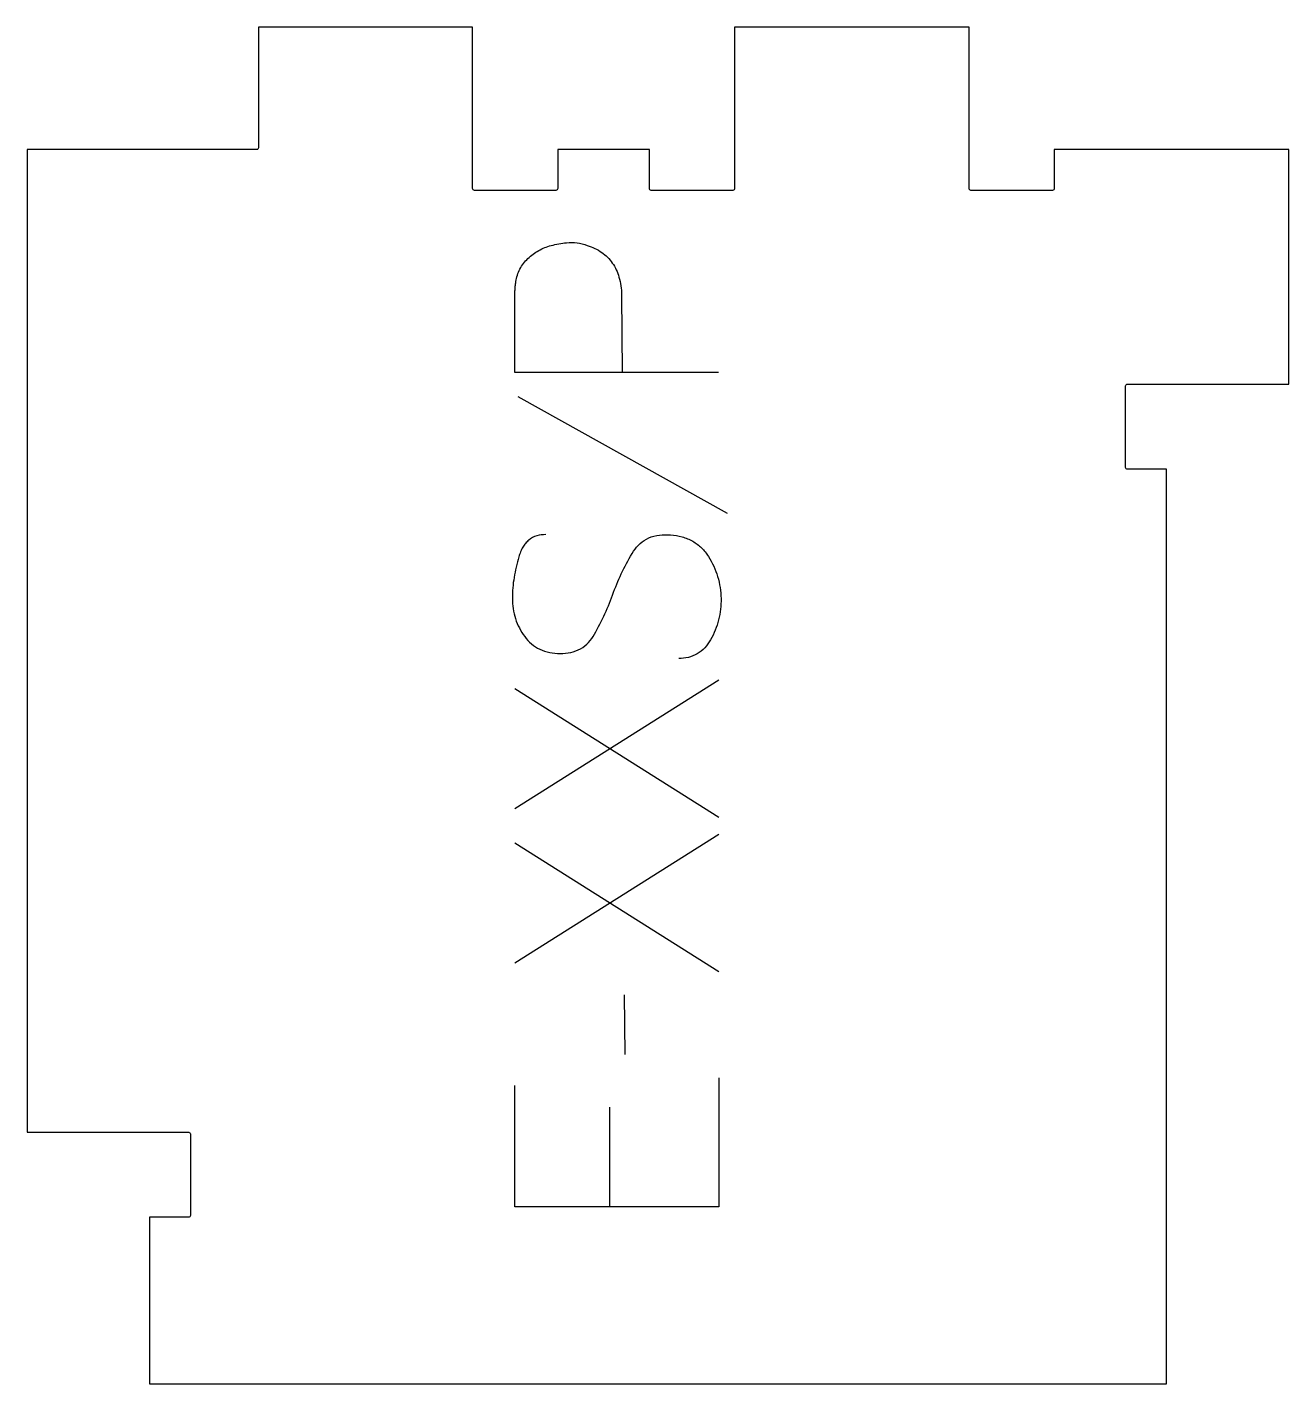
# Model space of a CAD drawing. Extents: x 0 to 186, y 0 to 200.
import ezdxf

# ---------------------------------------------------------------- set-up
doc = ezdxf.new("R2010")
doc.units = 0
doc.layers.add('1_ANYTOOL_1MMDEEP_LABELS_S', color=2, linetype='CONTINUOUS')
doc.layers.add('4_ANYTOOL_CUTTHROUGH_OUTSI', color=5, linetype='CONTINUOUS')

msp = doc.modelspace()

# ---------------------------------------------------------------- linework, layer by layer
at = {"layer": '1_ANYTOOL_1MMDEEP_LABELS_S'}
for p, q in [((72.150296, 145.195324), (102.921724, 128.00961)), ((101.678867, 103.495324), (71.678867, 84.552467)), ((71.678867, 102.252467), (101.678867, 83.352467)), ((101.678867, 80.781039), (71.678867, 61.838181)), ((71.678867, 79.538181), (101.678867, 60.638181)), ((87.793153, 57.20961), (87.878867, 48.423896)), ((85.607439, 40.70961), (85.607439, 26.052467))]:
    msp.add_line(p, q, dxfattribs=at)
for points in [[(101.63601, 148.70961), (71.678867, 148.70961, 0.003159), (71.705629, 151.2274, 0.003214), (71.700296, 153.745324, -0.001077), (71.684202, 156.263158, -0.001059), (71.678867, 158.781039, -0.004561), (71.687715, 159.751008, -0.008415), (71.721724, 160.720324, -0.007813), (71.767867, 161.402599, -0.018877), (71.850296, 162.081039, -0.084406), (72.45853, 163.91997, -0.080115), (73.628867, 165.466753, -0.061333), (75.211325, 166.646604, -0.064477), (77.03601, 167.395324, -0.020125), (78.165752, 167.629908, -0.007241), (79.307439, 167.802467, -0.073155), (80.849318, 167.786242, -0.049144), (82.350296, 167.395324, -0.033241), (83.456211, 166.960166, -0.042471), (84.482439, 166.364074, -0.042974), (85.327391, 165.656687, -0.044619), (86.03601, 164.813181, -0.044305), (86.607077, 163.81806, -0.03658), (87.01101, 162.742646, -0.036073), (87.289694, 161.460698, -0.026098), (87.407439, 160.152467), (87.493153, 148.70961)], [(76.264581, 124.881039, 0.071867), (74.927975, 124.687925, 0.100684), (73.746724, 124.061396, 0.047558), (73.270274, 123.586842, 0.038563), (72.881546, 123.036842, 0.037928), (72.534077, 122.339654, 0.026634), (72.278867, 121.602467, 0.028461), (71.592884, 118.579134, 0.041577), (71.33601, 115.495324, 0.036938), (71.44715, 113.992964, 0.041531), (71.791367, 112.527467, 0.041583), (72.368576, 111.15009, 0.038125), (73.157439, 109.881039, 0.057611), (74.149343, 108.810886, 0.065808), (75.369939, 108.016753, 0.06469), (76.829493, 107.539257, 0.046778), (78.364581, 107.395324, 0.052235), (79.914424, 107.55768, 0.075448), (81.364581, 108.102467, 0.076671), (82.537634, 109.018559, 0.061023), (83.421724, 110.223896, 0.021951), (84.94907, 113.25275, 0.018213), (86.228867, 116.395324, -0.02405), (87.534329, 119.496809, -0.02981), (89.164581, 122.438181, -0.068439), (90.130512, 123.579483, -0.079282), (91.382439, 124.388181, -0.076308), (92.961121, 124.813181, -0.047772), (94.607439, 124.838181, -0.046243), (96.288398, 124.544947, -0.06359), (97.859224, 123.895324, -0.064671), (99.143413, 122.9225, -0.057073), (100.157439, 121.666753, -0.067522), (101.520349, 118.698444, -0.070793), (102.021724, 115.473896, -0.064027), (101.659209, 112.334881, -0.070447), (100.478867, 109.40961, -0.054374), (99.629234, 108.251193, -0.074742), (98.518153, 107.352467, -0.075199), (97.211774, 106.82946, -0.057737), (95.807439, 106.666753)]]:
    msp.add_lwpolyline(points, format="xyb", dxfattribs=at)
msp.add_lwpolyline([(101.678867, 44.995324), (101.678867, 26.052467), (71.678867, 26.052467), (71.678867, 43.881039)], dxfattribs=at)
at = {"layer": '4_ANYTOOL_CUTTHROUGH_OUTSI'}
msp.add_lwpolyline([(151, 181.5), (151, 175.75, -0.414214), (150.75, 175.5), (138.75, 175.5, -0.414214), (138.5, 175.75), (138.5, 199.5), (104, 199.5), (104, 175.75, -0.414214), (103.75, 175.5), (91.75, 175.5, -0.414214), (91.5, 175.75), (91.5, 181.5), (78, 181.5), (78, 175.75, -0.414214), (77.75, 175.5), (65.75, 175.5, -0.414214), (65.5, 175.75), (65.5, 199.5), (34, 199.5), (34, 181.75, -0.414214), (33.75, 181.5), (0, 181.5), (0, 37), (23.75, 37, -0.414214), (24, 36.75), (24, 24.75, -0.414214), (23.75, 24.5), (18, 24.5), (18, 0), (167.5, 0), (167.5, 134.5), (161.75, 134.5, -0.414214), (161.5, 134.75), (161.5, 146.75, -0.414214), (161.75, 147), (185.5, 147), (185.5, 181.5)], format="xyb", close=True, dxfattribs=at)

doc.saveas('drawing.dxf')
